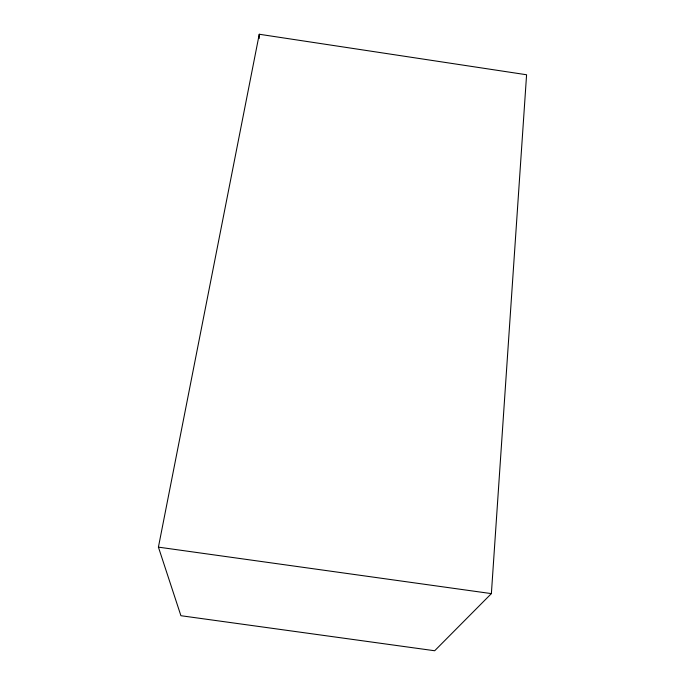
<?xml version="1.0" encoding="UTF-8"?>
<svg xmlns="http://www.w3.org/2000/svg" width="685" height="685" viewBox="0 0 685 685"><rect width="100%" height="100%" fill="white"/><g stroke="black" fill="none" stroke-linecap="round" stroke-linejoin="round"><path stroke-width="1.03" d="M259.221 38.514L259.255 34.25L526.585 74.759L491.376 593.612L434.675 650.75L180.917 615.712L158.415 547.135L259.255 34.25M158.415 547.135L491.376 593.612"/></g></svg>
